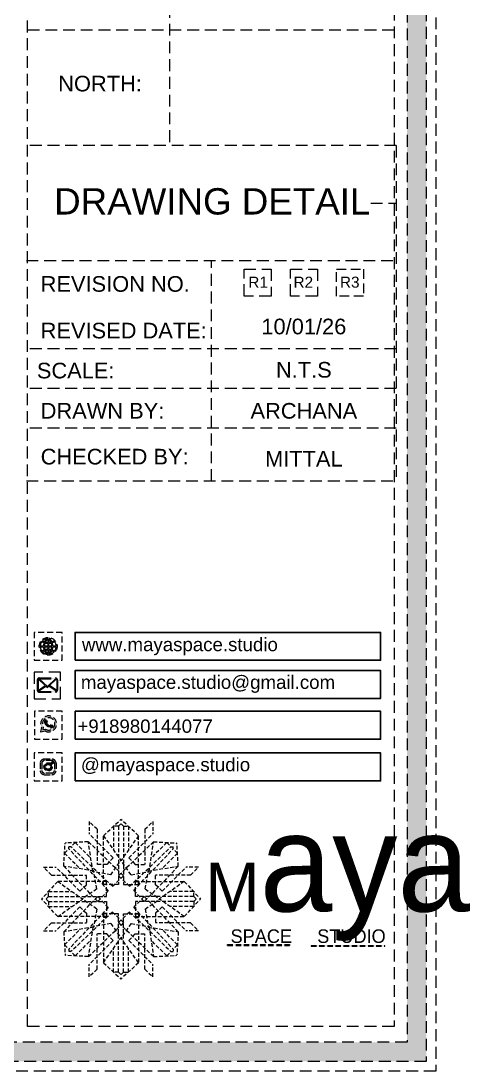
# Model space of a CAD drawing. Header units: millimetres. Extents: x 56222 to 3066687, y -650199 to -121287.
# Drawn here: x 134791.7 to 134829.7, y -183615.9 to -183527.2 of the extents above; entities that cross this region are included whole.
import ezdxf
from ezdxf.enums import TextEntityAlignment as Align

# ---------------------------------------------------------------- set-up
doc = ezdxf.new("R2010")
doc.units = ezdxf.units.MM
doc.header["$MEASUREMENT"] = 0
doc.linetypes.add('DASHEDX2', pattern=[1.5, 1, -0.5])
doc.layers.add('Dimension', color=10, linetype='DASHEDX2', lineweight=20)
doc.layers.add('NAME PLATE', color=7, linetype='Continuous', lineweight=25)
doc.styles.add('Arial', font='arial.ttf')
doc.styles.get("Standard").update_dxf_attribs({"font": 'arial.ttf', "height": 6})

# ---------------------------------------------------------------- blocks, each defined once
blk = doc.blocks.new('FSFSF')
at = {"color": 42, "lineweight": 5, "true_color": 0xe0ac11}
for p, q in [((28603.8573819619, 139.6884756314575), (28608.58467309682, 144.0826294809294)), ((28613.31196423174, 139.6884756314505), (28608.58467309682, 144.0826294809224)), ((28600.02952215459, 143.5139148725285), (28600.02952215459, 140.1627915054827)), ((28602.14937278152, 141.4051683081257), (28600.02952215458, 143.5139148725237)), ((28602.14937278152, 141.4051683081257), (28602.14937278152, 131.9548183658916)), ((28607.90038549203, 142.2178300233099), (28606.57849619761, 142.2178300233099)), ((28606.57849619761, 142.2178300233112), (28606.57849619761, 135.8440958244304)), ((28607.90038549203, 142.2178300233056), (28608.57656374431, 142.8463572676453)), ((28607.90038549203, 142.2178300233099), (28607.90038549203, 126.5832694616292)), ((28609.26896070161, 142.2178300232985), (28608.59278244933, 142.8463572676383)), ((28609.26896070161, 142.2178300233029), (28609.26896070161, 126.5832694616222)), ((28609.26896070161, 142.2178300233029), (28610.59084999603, 142.2178300233029)), ((28610.59084999603, 142.2178300233041), (28610.59084999603, 135.8440958244234)), ((28615.01997341212, 141.4051683081186), (28617.13982403906, 143.5139148725166)), ((28615.01997341212, 141.4051683081186), (28615.01997341212, 131.9548183658846)), ((28617.13982403905, 143.5139148725215), (28617.13982403905, 140.1627915054756)), ((28606.46515515396, 133.7608692168469), (28600.02952215458, 140.1627915054788)), ((28603.8573819619, 126.5832694616292), (28603.8573819619, 139.6884756314575)), ((28603.8573819619, 139.6884756314575), (28608.57656374431, 133.0212336201026)), ((28613.31196423174, 139.6884756314505), (28608.59278244933, 133.0212336200956)), ((28610.70419103967, 133.7608692168399), (28617.13982403906, 140.1627915054717)), ((28613.31196423174, 126.5832694616222), (28613.31196423174, 139.6884756314505)), ((28593.18528875562, 131.4512709548762), (28593.53942279741, 137.7083440558963)), ((28593.38640769022, 135.0047725313525), (28594.56253744733, 136.1236492009193)), ((28599.79649589843, 138.0624780976842), (28593.53942279741, 137.7083440558973)), ((28595.12411765238, 136.6852294059708), (28594.53344388519, 136.6852294059708)), ((28594.56253744733, 136.1236492009193), (28594.56253744733, 136.7143229681096)), ((28605.16739288197, 124.9761417178488), (28594.56253744733, 136.1236492009157)), ((28596.24299432195, 137.8613591630871), (28595.12411765238, 136.6852294059708)), ((28606.27162513545, 126.0803739713377), (28595.12411765239, 136.6852294059723)), ((28596.24299432195, 137.8613591630871), (28600.47007367387, 133.6479551677364)), ((28601.02633591869, 130.0022997966441), (28599.79649589844, 138.0624780976862)), ((28599.79697319313, 138.0540449410801), (28608.57656374431, 129.5596347853315)), ((28617.37237300051, 138.0540449410731), (28608.59278244933, 129.5596347853245)), ((28610.89772105818, 126.0803739713307), (28622.04522854125, 136.6852294059653)), ((28612.01817201668, 124.9761417178561), (28622.62302745131, 136.123649200923)), ((28616.14301027494, 130.0022997966371), (28617.3728502952, 138.0624780976791)), ((28620.92635187169, 137.8613591630801), (28616.69927251977, 133.6479551677294)), ((28617.37285029521, 138.0624780976772), (28623.62992339623, 137.7083440558903)), ((28620.92635187169, 137.8613591630801), (28622.04522854125, 136.6852294059638)), ((28622.04522854125, 136.6852294059638), (28622.63590230844, 136.6852294059638)), ((28622.62302745131, 136.1236492009266), (28622.62302745131, 136.7143229681169)), ((28623.79915720843, 135.0047725313598), (28622.62302745131, 136.1236492009266)), ((28624.00027614303, 131.4512709548835), (28623.64614210124, 137.7083440559036)), ((28593.38640769022, 135.0047725313525), (28597.59981168557, 130.777693179436)), ((28606.46515515396, 133.7608692168438), (28604.74702146255, 131.954818365889)), ((28605.85908385607, 129.1819884053065), (28608.57656374431, 133.0212336201024)), ((28611.31026233756, 129.1819884052994), (28608.59278244933, 133.0212336200953)), ((28610.70419103968, 133.7608692168368), (28612.42232473109, 131.954818365882)), ((28623.79915720843, 135.0047725313598), (28619.58575321308, 130.7776931794433)), ((28587.73385198078, 131.2182446987172), (28591.08497534782, 131.2182446987172)), ((28589.84259854518, 129.0983940717815), (28587.73385198078, 131.2182446987208)), ((28597.48689763646, 124.7826116993383), (28591.08497534783, 131.2182446987208)), ((28601.24546705666, 130.2214309346091), (28593.18528875562, 131.4512709548617)), ((28593.19372191223, 131.4507936601731), (28601.68813206797, 122.6712031089919)), ((28605.85908385607, 129.1819884053061), (28601.02633591869, 130.0022997966444)), ((28602.065778448, 125.3886829972289), (28601.24546705666, 130.2214309346127)), ((28604.74702146255, 131.9548183658916), (28602.14937278152, 131.9548183658916)), ((28611.31026233756, 129.1819884052991), (28616.14301027495, 130.0022997966374)), ((28612.42232473109, 131.9548183658846), (28615.01997341212, 131.9548183658846)), ((28615.11978645065, 125.3886829972362), (28615.94009784198, 130.22143093462)), ((28623.99184298642, 131.4507936601804), (28615.49743283067, 122.6712031089992)), ((28615.94009784198, 130.2214309346164), (28624.00027614303, 131.451270954869)), ((28619.69866726219, 124.7826116993456), (28626.10058955082, 131.2182446987281)), ((28629.45171291787, 131.2182446987244), (28626.10058955082, 131.2182446987244)), ((28627.34296635347, 129.0983940717888), (28629.45171291786, 131.2182446987281)), ((28591.55929122185, 127.3903848914015), (28587.16513737238, 122.6630937564842)), ((28589.84259854518, 129.0983940717815), (28599.29294848741, 129.0983940717815)), ((28604.66449739168, 127.3903848914015), (28591.55929122185, 127.3903848914015)), ((28591.55929122185, 127.3903848914015), (28598.2265332332, 122.6712031089919)), ((28599.29294848741, 126.5007453907565), (28599.29294848741, 129.0983940717815)), ((28603.67734725012, 126.5424332089096), (28603.67734725012, 127.3903848914015)), ((28604.70533364439, 127.5704196031902), (28603.8573819619, 127.5704196031902)), ((28604.66449739168, 123.3473813612763), (28604.66449739168, 127.3903848914015)), ((28604.70472050882, 126.5832694616292), (28604.70533364439, 127.5704196031902)), ((28606.27162513545, 126.0803739713377), (28608.57656374431, 128.2731099501872)), ((28607.90038549203, 128.9163723677579), (28608.57656374431, 129.5596347853315)), ((28607.90038549203, 128.916372367763), (28608.57656374431, 128.2731099501872)), ((28609.26896070161, 128.9163723677509), (28608.59278244933, 129.5596347853245)), ((28609.26896070161, 128.916372367756), (28608.59278244933, 128.2731099501802)), ((28610.89772105818, 126.0803739713307), (28608.59278244933, 128.2731099501802)), ((28612.46462568482, 126.5832694616222), (28612.46401254924, 127.5704196031832)), ((28612.46401254924, 127.5704196031832), (28613.31196423174, 127.5704196031832)), ((28612.52106750697, 123.3473813612836), (28612.52106750697, 127.3903848914088)), ((28612.52106750697, 127.3903848914088), (28625.6262736768, 127.3903848914088)), ((28613.50821764853, 126.5424332089169), (28613.50821764853, 127.3903848914088)), ((28627.34296635347, 129.0983940717888), (28617.89261641123, 129.0983940717888)), ((28617.89261641123, 126.5007453907638), (28617.89261641123, 129.0983940717888)), ((28625.6262736768, 127.3903848914088), (28618.95903166544, 122.6712031089992)), ((28625.6262736768, 127.3903848914088), (28630.02042752627, 122.6630937564914)), ((28589.02993683, 123.3473813612763), (28589.02993683, 124.6692706556969)), ((28589.02993682999, 124.6692706556969), (28595.40367102887, 124.6692706556969)), ((28597.48689763646, 124.7826116993419), (28599.29294848742, 126.5007453907529)), ((28602.065778448, 125.3886829972289), (28598.2265332332, 122.6712031089919)), ((28605.16739288197, 124.9761417178488), (28602.97465690312, 122.6712031089919)), ((28604.66449739168, 126.5430463444827), (28603.67734725012, 126.5424332089096)), ((28607.90038549203, 126.5832694616292), (28603.8573819619, 126.5832694616292)), ((28609.26896070161, 126.5832694616222), (28613.31196423174, 126.5832694616222)), ((28612.01817201668, 124.9761417178561), (28614.21090799553, 122.6712031089992)), ((28612.52106750697, 126.54304634449), (28613.50821764853, 126.5424332089169)), ((28615.11978645065, 125.3886829972362), (28618.95903166544, 122.6712031089992)), ((28619.69866726219, 124.7826116993492), (28617.89261641123, 126.5007453907601)), ((28628.15562806865, 124.6692706557042), (28621.78189386977, 124.6692706557042)), ((28628.15562806865, 123.3473813612836), (28628.15562806865, 124.6692706557042)), ((28591.55929122185, 117.9358026215632), (28587.16513737238, 122.6630937564805)), ((28589.02993683, 123.3473813612763), (28588.40140958566, 122.6712031089919)), ((28589.02993683, 121.9788061516883), (28588.40140958566, 122.6549844039728)), ((28589.02993683, 123.3473813612763), (28604.66449739168, 123.3473813612763)), ((28589.02993682999, 121.9788061516883), (28604.66449739167, 121.9788061516883)), ((28589.02993682999, 121.9788061516883), (28589.02993682999, 120.6569168572678)), ((28591.55929122185, 117.9358026215632), (28598.2265332332, 122.6549844039728)), ((28593.19372191222, 113.8753938527916), (28601.68813206797, 122.6549844039728)), ((28602.065778448, 119.9375045157358), (28598.2265332332, 122.6549844039728)), ((28602.33139448555, 123.3473813612727), (28601.68813206797, 122.6712031089919)), ((28602.33139448555, 121.978806151692), (28601.68813206797, 122.6549844039728)), ((28602.33139448554, 123.3473813612727), (28602.97465690312, 122.6712031089919)), ((28602.33139448554, 121.978806151692), (28602.97465690312, 122.6549844039728)), ((28605.16739288197, 120.3500457951159), (28602.97465690312, 122.6549844039728)), ((28604.66449739167, 121.9788061516883), (28604.66449739167, 117.9358026215632)), ((28612.01817201667, 120.3500457951159), (28614.21090799552, 122.6549844039728)), ((28628.15562806865, 123.3473813612836), (28612.52106750697, 123.3473813612836)), ((28612.52106750696, 121.9788061516883), (28612.52106750696, 117.9358026215632)), ((28628.15562806865, 121.9788061516883), (28612.52106750696, 121.9788061516883)), ((28614.85417041311, 123.34738136128), (28614.21090799553, 122.6712031089992)), ((28614.8541704131, 121.978806151692), (28614.21090799552, 122.6549844039728)), ((28614.8541704131, 123.34738136128), (28615.49743283067, 122.6712031089992)), ((28614.85417041309, 121.978806151692), (28615.49743283067, 122.6549844039728)), ((28615.11978645064, 119.9375045157358), (28618.95903166544, 122.6549844039728)), ((28623.99184298642, 113.8753938527916), (28615.49743283067, 122.6549844039728)), ((28625.62627367679, 117.9358026215632), (28618.95903166544, 122.6549844039728)), ((28625.62627367679, 117.9358026215632), (28630.02042752627, 122.6630937564805)), ((28628.15562806865, 123.3473813612836), (28628.78415531299, 122.6712031089992)), ((28628.15562806864, 121.9788061516883), (28628.78415531298, 122.6549844039728)), ((28628.15562806865, 121.9788061516883), (28628.15562806865, 120.6569168572678)), ((28589.02993682999, 120.6569168572678), (28595.40367102887, 120.6569168572678)), ((28597.48689763646, 120.5435758136264), (28591.08497534783, 114.1079428142439)), ((28605.16739288197, 120.3500457951159), (28594.56253744733, 109.202538312049)), ((28606.27162513545, 119.148331313441), (28595.12411765239, 108.5434758788064)), ((28597.48689763646, 120.5435758136227), (28599.29294848741, 118.8254421222118)), ((28599.29294848741, 118.8254421222082), (28599.29294848741, 116.2277934411832)), ((28602.065778448, 119.9375045157358), (28601.24546705666, 115.104756578352)), ((28604.66449739167, 118.783141168482), (28603.67734725012, 118.783754304055)), ((28603.67734725012, 118.783754304055), (28603.67734725012, 117.9358026215632)), ((28607.90038549203, 118.6454358231495), (28603.8573819619, 118.6454358231495)), ((28603.8573819619, 118.6454358231495), (28603.8573819619, 105.5402296533212)), ((28604.70472050882, 118.6454358231495), (28604.70533364439, 117.6582856815885)), ((28606.27162513545, 119.148331313441), (28608.57656374431, 116.9555953345915)), ((28607.90038549203, 103.0108752614688), (28607.90038549203, 118.6454358231495)), ((28610.89772105818, 119.148331313441), (28608.59278244933, 116.9555953345915)), ((28609.26896070161, 118.6454358231495), (28613.31196423174, 118.6454358231495)), ((28609.26896070161, 103.0108752614688), (28609.26896070161, 118.6454358231495)), ((28610.89772105818, 119.148331313441), (28622.04522854125, 108.5434758788064)), ((28612.01817201667, 120.3500457951159), (28622.62302745131, 109.202538312049)), ((28612.46462568482, 118.6454358231495), (28612.46401254924, 117.6582856815885)), ((28612.52106750696, 118.783141168482), (28613.50821764853, 118.783754304055)), ((28613.31196423174, 118.6454358231495), (28613.31196423174, 105.5402296533212)), ((28613.50821764853, 118.783754304055), (28613.50821764853, 117.9358026215632)), ((28615.11978645064, 119.9375045157358), (28615.94009784198, 115.104756578352)), ((28619.69866726218, 120.5435758136227), (28617.89261641122, 118.8254421222118)), ((28617.89261641123, 118.8254421222082), (28617.89261641123, 116.2277934411832)), ((28619.69866726218, 120.5435758136264), (28626.10058955082, 114.1079428142439)), ((28628.15562806865, 120.6569168572678), (28621.78189386977, 120.6569168572678)), ((28589.84259854518, 116.2277934411832), (28587.73385198078, 114.1079428142439)), ((28589.84259854518, 116.2277934411832), (28599.29294848741, 116.2277934411832)), ((28604.66449739167, 117.9358026215632), (28591.55929122185, 117.9358026215632)), ((28605.85908385607, 116.0467168794726), (28601.02633591869, 115.2264054881344)), ((28604.70533364439, 117.6582856815885), (28603.8573819619, 117.6582856815885)), ((28605.85908385607, 116.0467168794723), (28608.57656374431, 112.2074716646764)), ((28607.90038549203, 116.3123329170157), (28608.57656374431, 116.9555953345915)), ((28607.90038549203, 116.3123329170208), (28608.57656374431, 115.6690704994472)), ((28609.26896070161, 116.3123329170157), (28608.59278244933, 116.9555953345915)), ((28609.26896070161, 116.3123329170208), (28608.59278244933, 115.6690704994472)), ((28611.31026233756, 116.0467168794723), (28608.59278244933, 112.2074716646764)), ((28611.31026233756, 116.0467168794726), (28616.14301027495, 115.2264054881344)), ((28612.46401254924, 117.6582856815885), (28613.31196423174, 117.6582856815885)), ((28612.52106750696, 117.9358026215632), (28625.62627367679, 117.9358026215632)), ((28627.34296635346, 116.2277934411832), (28617.89261641123, 116.2277934411832)), ((28627.34296635346, 116.2277934411832), (28629.45171291786, 114.1079428142439)), ((28587.73385198077, 114.1079428142475), (28591.08497534782, 114.1079428142475)), ((28601.24546705666, 115.1047565783556), (28593.18528875562, 113.874916558103)), ((28593.18528875562, 113.8749165580884), (28593.53942279741, 107.6178434570684)), ((28593.38640769022, 110.3214149816122), (28597.59981168557, 114.5484943335287)), ((28601.02633591869, 115.2264054881346), (28599.79649589844, 107.1662271870926)), ((28599.79697319313, 107.1746603436987), (28608.57656374431, 115.6690704994472)), ((28602.14937278152, 103.8235369766531), (28602.14937278152, 113.2738869188871)), ((28604.74702146255, 113.2738869188871), (28602.14937278152, 113.2738869188871)), ((28606.46515515396, 111.4678360679349), (28604.74702146255, 113.2738869188898)), ((28617.37237300051, 107.1746603436987), (28608.59278244933, 115.6690704994472)), ((28610.70419103968, 111.4678360679349), (28612.42232473109, 113.2738869188898)), ((28612.42232473109, 113.2738869188871), (28615.01997341212, 113.2738869188871)), ((28615.01997341212, 103.8235369766531), (28615.01997341212, 113.2738869188871)), ((28615.94009784198, 115.1047565783556), (28624.00027614302, 113.874916558103)), ((28616.14301027494, 115.2264054881346), (28617.3728502952, 107.1662271870926)), ((28623.79915720842, 110.3214149816122), (28619.58575321307, 114.5484943335287)), ((28624.00027614302, 113.8749165580884), (28623.64614210124, 107.6178434570684)), ((28629.45171291786, 114.1079428142475), (28626.10058955082, 114.1079428142475)), ((28593.38640769022, 110.3214149816122), (28594.56253744733, 109.2025383120454)), ((28596.24299432195, 107.3673461216916), (28600.47007367387, 111.5807501170424)), ((28606.46515515396, 111.4678360679318), (28600.02952215458, 105.0659137793)), ((28603.8573819619, 105.5402296533212), (28608.57656374431, 112.2074716646761)), ((28613.31196423174, 105.5402296533212), (28608.59278244933, 112.2074716646761)), ((28610.70419103967, 111.4678360679318), (28617.13982403906, 105.0659137793)), ((28620.92635187169, 107.3673461216916), (28616.69927251977, 111.5807501170424)), ((28623.79915720842, 110.3214149816122), (28622.62302745131, 109.2025383120454)), ((28599.79649589843, 107.1662271870945), (28593.53942279741, 107.5203612288814)), ((28595.12411765238, 108.5434758788079), (28594.53344388519, 108.5434758788079)), ((28594.56253744733, 109.2025383120454), (28594.56253744733, 108.6118645448551)), ((28596.24299432195, 107.3673461216916), (28595.12411765238, 108.5434758788079)), ((28606.57849619761, 103.0108752614676), (28606.57849619761, 109.3846094603483)), ((28610.59084999603, 103.0108752614676), (28610.59084999603, 109.3846094603483)), ((28617.37285029521, 107.1662271870945), (28623.62992339623, 107.5203612288814)), ((28620.92635187169, 107.3673461216916), (28622.04522854125, 108.5434758788079)), ((28622.04522854125, 108.5434758788079), (28622.63590230844, 108.5434758788079)), ((28622.62302745131, 109.2025383120454), (28622.62302745131, 108.6118645448551)), ((28600.02952215459, 101.7147904122502), (28600.02952215459, 105.0659137792961)), ((28603.8573819619, 105.5402296533212), (28608.58467309682, 101.1460758038494)), ((28613.31196423174, 105.5402296533212), (28608.58467309682, 101.1460758038494)), ((28617.13982403905, 101.7147904122502), (28617.13982403905, 105.0659137792961)), ((28602.14937278152, 103.8235369766531), (28600.02952215458, 101.7147904122551)), ((28607.90038549203, 103.0108752614688), (28606.57849619761, 103.0108752614688)), ((28607.90038549203, 103.0108752614732), (28608.57656374431, 102.3823480171334)), ((28609.26896070161, 103.0108752614732), (28608.59278244933, 102.3823480171334)), ((28609.26896070161, 103.0108752614688), (28610.59084999603, 103.0108752614688)), ((28615.01997341212, 103.8235369766531), (28617.13982403906, 101.7147904122551))]:
    blk.add_line(p, q, dxfattribs=at)
blk = doc.blocks.new('hgwg')
at = {"layer": 'Dimension', "true_color": 0xd39e00}
h = blk.add_hatch(color=42, dxfattribs=at)
h.dxf.hatch_style = 1
h.paths.add_polyline_path([(27505.71340162798, 45.05203686693212), (27494.27108242475, 45.05203686693212), (27494.27108242475, 44.90203686693212), (27505.71340162798, 44.90203686693212)])
h = blk.add_hatch(color=42, dxfattribs=at)
h.dxf.hatch_style = 1
h.paths.add_polyline_path([(27523.30327300013, 44.90203686693212), (27509.6816220806, 44.90203686693212), (27509.6816220806, 44.75203686693212), (27523.30327300013, 44.75203686693212)])
at = {"layer": 'Dimension', "color": 42, "true_color": 0xd39e00}
for p, q in [((27494.27108242475, 45.05203686693212), (27505.71340162798, 45.05203686693212)), ((27494.27108242475, 44.90203686693212), (27494.27108242475, 45.05203686693212)), ((27494.27108242475, 44.90203686693212), (27505.71340162798, 44.90203686693212)), ((27505.71340162798, 45.05203686693212), (27505.71340162798, 44.90203686693212)), ((27509.6816220806, 44.90203686693212), (27523.30327300013, 44.90203686693212)), ((27509.6816220806, 44.90203686693212), (27509.6816220806, 44.75203686693212)), ((27509.6816220806, 44.75203686693212), (27523.30327300013, 44.75203686693212)), ((27523.30327300013, 44.75203686693212), (27523.30327300013, 44.90203686693212))]:
    blk.add_line(p, q, dxfattribs=at)
at = {"layer": 'Dimension', "color": 42, "true_color": 0xd39e00, "attachment_point": 1}
for s, width, insert, char_height in [('{\\fCinzel|b0|i0|c0|p2;\\H1.5x;M\\fAmsterdam One|b0|i0|c0|p2;\\H2x;aya}', 85.32770400233176, (27490.16720882829, 69.1670580071177), 6), ('{\\fCinzel|b0|i0|c0|p0;SPACE     STUDIO}', 66.12897169631242, (27494.8322192234, 47.86289312563859), 2.5)]:
    blk.add_mtext_dynamic_manual_height_columns(s, width=width, gutter_width=30, heights=[0], dxfattribs=dict(at, insert=insert, char_height=char_height))
blk = doc.blocks.new('aggerg')
at = {"layer": 'Dimension', "color": 42, "true_color": 0xd39e00}
blk.add_lwpolyline([(-1.40991884363757, 1.409918843638991), (1.40991884363757, 1.409918843638991), (1.40991884363757, -1.409918843638991), (-1.40991884363757, -1.409918843638991)], close=True, dxfattribs=at)
at = {"layer": 'NAME PLATE', "lineweight": 0, "insert": (-0.03465492800751235, 0.6240330650325632), "char_height": 1.150668992558973, "width": 2.245794266661655, "attachment_point": 2, "style": 'Arial'}
blk.add_mtext('R3', dxfattribs=at)
blk = doc.blocks.new('QEGW4TG')
at = {"layer": 'Dimension', "true_color": 0x000000}
h = blk.add_hatch(color=18, dxfattribs=at)
h.dxf.hatch_style = 1
h.paths.add_polyline_path([(2.69088877770705, 1.92587512415134, 0.1705132533677809), (2.945253356194499, 1.971108140553456, 0.1903366609236977), (3.112594508728961, 2.180175743679358, 0.3162306266121118), (3.073767296647737, 2.275596138167021), (2.789984836732684, 2.366833549170965, 0.2737208883028206), (2.687663811828624, 2.340313884368473, 0.04074929161680264), (2.628080915907737, 2.265958741588464, -0.4412823113683144), (2.532697100181941, 2.24591003816886, -0.1182797973807854), (2.064446685660975, 2.638307475266393, -0.4412823115886928), (2.069093945741176, 2.735664682453956, 0.0407492915841285), (2.133043749293872, 2.806299173711523, 0.2900830682164263), (2.140126129328373, 2.917140342695693), (2.007833641781254, 3.177226008350592, 0.3162306265019353), (1.907458275577838, 3.20040768075923, 0.1903366612595143), (1.727617539012805, 3.001989854656149, 0.1705132530592537), (1.723351830981196, 2.743669959818327, 0.2527841192987504)], flags=0)
h.paths.add_polyline_path([(1.187091838183055, 1.98177108190226), (1.033431034835843, 1.296664261299405, 0.5509124427602007), (1.108033365454781, 1.228472477282909), (1.753631702631828, 1.3859606636898, 6.344125232327936)])
h.paths.add_polyline_path([(1.810474836187209, 1.698279910686368), (1.403136541219283, 1.598913221470411), (1.499210153190082, 2.0272637533444, -9.07133912899332)], flags=16)
h.paths.add_polyline_path([(3.107131665667435, 2.163826466897883, -0.1781104600367708), (2.945253356217101, 1.971108140565923, -0.1705132533848771), (2.690888777707046, 1.925875124151341, -0.2527841192987487), (1.723351830981198, 2.743669959818323, -0.1705132530592605), (1.727617539012807, 3.001989854656155, -0.1781104603428363), (1.892183965378278, 3.192417877521238, -0.3700893306669938), (2.007833641781254, 3.177226008350592), (2.140126129328373, 2.917140342695693, -0.3071850866740538), (2.129048925607798, 2.801150635431628, -0.0410867202805622), (2.063735285172322, 2.730699185723801, 0.321676359158344), (2.052573019720961, 2.654587547766838, 0.1265238261119609), (2.55282324622454, 2.23610159399366, 0.3122156164865639), (2.624029388524266, 2.259879553704388, -0.04108672024787878), (2.68321498693278, 2.335552159839379, -0.2906730096645621), (2.789984836732686, 2.366833549170964), (3.073767296647737, 2.275596138167021, -0.3700893305717193)], flags=0)
h = blk.add_hatch(color=18, dxfattribs=at)
h.dxf.hatch_style = 1
h.paths.add_polyline_path([(2.789984836732684, 2.366833549170965, 0.2737208883027897), (2.687663811828632, 2.340313884368481, 0.04074929161680683), (2.628080915907738, 2.265958741588466, -0.4412823113683231), (2.532697100181941, 2.24591003816886, -0.1182797973807856), (2.064446685660975, 2.638307475266393, -0.4412823115886387), (2.069093945741169, 2.735664682453949, 0.04074929158412958), (2.133043749293867, 2.806299173711516, 0.2900830682164422), (2.140126129328374, 2.917140342695692), (2.007833641781254, 3.177226008350592, 0.31623062650189), (1.907458275577852, 3.200407680759237, 0.1903366612595442), (1.727617539012796, 3.001989854656125, 0.1705132530592358), (1.723351830981196, 2.743669959818328, 0.2527841192987502), (2.690888777707049, 1.92587512415134, 0.1705132533677818), (2.945253356194499, 1.971108140553456, 0.1903366609236972), (3.11259450872896, 2.180175743679357, 0.316230626612114), (3.073767296647737, 2.275596138167021)])
for p, q in [((1.187091838182823, 1.981771081901229), (1.033431034829846, 1.296664261272667)), ((1.499210153189779, 2.02726375334305), (1.403136541219283, 1.598913221470411)), ((2.007833641782781, 3.177226008347589), (2.140126129339478, 2.917140342673861)), ((3.07376729664611, 2.275596138167543), (2.795973786971444, 2.364908073175798)), ((1.104864288547105, 1.22769940810656), (1.753631702631537, 1.38596066368973)), ((1.403136541219283, 1.598913221470411), (1.810474836187495, 1.698279910686438))]:
    blk.add_line(p, q)
blk.add_lwpolyline([(0, 0), (4.677875833520375, 0), (4.677875833520375, 4.677875833487633), (0, 4.677875833487633)], close=True)
for centre, radius, start, end in [((2.391856922618899, 2.560090461466984), 1.336380265289725, 241.4726925157612, 205.6422480518206), ((2.391856922618899, 2.560090461466984), 1.039578066265566, 235.9961833528427, 210.8332541496584), ((2.093211678275111, 2.866757529460642), 0.3898036126573604, 159.7006965781634, 198.4071931529369), ((2.96422670641914, 3.230508715242536), 1.33296002576076, 201.4218194877544, 258.1669382717271), ((2.068710664792889, 2.873542338844459), 0.3644767273401995, 118.9685287465575, 159.3648257195266), ((1.94115209195661, 3.117399309044913), 0.08958606497010892, 41.8984607349679, 123.1343628598353), ((2.111185664180084, 2.684865951528081), 0.06597138640971531, 135.993167916936, 224.889150196011), ((1.668440453213407, 3.162667354486985), 0.5855377895559305, 312.4616868225817, 321.8727761964677), ((3.116352617467783, 3.417971815580813), 1.3093443293986, 216.5455493843477, 243.5279193807737), ((2.049097856513981, 2.86730989022908), 0.1037748545872203, 320.3923518033985, 28.69705978797532), ((2.571242585552682, 2.299449457126798), 0.06597138640971531, 234.2481540868074, 323.1441363625612), ((3.113289334112778, 1.938197709888527), 0.5855377895559305, 137.2645280778166, 146.6756174521283), ((2.761231025502639, 2.267121770607218), 0.1037748545872203, 70.44024447729866, 138.7449524685831), ((2.753680358302518, 2.310588100078917), 0.3898036126573604, 260.7301111127597, 299.4366076966294), ((2.764269856204919, 2.287475423160004), 0.3644767273401995, 299.7724785632745, 340.1687755327218), ((3.025288852411904, 2.200260200651769), 0.08958606497010892, 336.0029414192384, 57.23884355508559), ((1.092285202801577, 1.28614751820453), 0.05978641126763205, 164.848313743537, 282.1458186134437)]:
    blk.add_arc(centre, radius, start, end)
blk = doc.blocks.new('ASGERG')
at = {"layer": 'Dimension', "true_color": 0x000000}
h = blk.add_hatch(color=18, dxfattribs=at)
h.dxf.hatch_style = 1
h.paths.add_polyline_path([(0.9878009781132278, 1.703186002650503, 0.3538715441455649), (1.693565527702308, 1.025485415719686), (2.958426043524663, 1.025485415719686, 0.3538715441560817), (3.664190593117382, 1.703186002679353), (3.664190593117382, 2.988961614004873, 0.3538715441560807), (2.958426043524663, 3.666662200964538), (1.693565527702309, 3.666662200964538, 0.3538715441455654), (0.9878009781132278, 2.988961614033721)])
h.paths.add_polyline_path([(1.269614298369561, 2.969406444390669, -0.3538715441427052), (1.715004474138197, 3.397086162369874), (2.936987097088775, 3.397086162369874, -0.3538715441427047), (3.382377272857411, 2.96940644439067), (3.382377272857411, 1.722741172293554, -0.3538715441427047), (2.936987097088775, 1.29506145431435), (1.715004474138194, 1.29506145431435, -0.3538715441427023), (1.269614298369561, 1.722741172293553)], flags=16)
h.paths.add_polyline_path([(3.023270429735569, 2.349113106956224, -1), (1.6354381059813, 2.349113106956224, -1)], flags=0)
h.paths.add_polyline_path([(2.743205021494745, 2.349113106956224, -1), (1.915503514222124, 2.349113106956224, -1)], flags=0)
h.paths.add_polyline_path([(2.855701533165678, 3.021710217520308, -1), (3.191863788461511, 3.021710217520308, -1)], flags=0)
h.paths.add_polyline_path([(1.6354381059813, 2.349113106956224, 1), (3.023270429735569, 2.349113106956224, 1)], flags=0)
h = blk.add_hatch(color=18, dxfattribs=at)
h.dxf.hatch_style = 1
h.paths.add_polyline_path([(1.6354381059813, 2.349113106956224, 1), (3.023270429735569, 2.349113106956224, 1)])
h.paths.add_polyline_path([(2.743205021494745, 2.349113106956224, -1), (1.915503514222124, 2.349113106956224, -1)], flags=16)
h = blk.add_hatch(color=18, dxfattribs=at)
h.dxf.hatch_style = 1
h.paths.add_polyline_path([(3.191863788461511, 3.021710217520308, 1), (2.855701533165678, 3.021710217520308, 1)])
for p, q in [((1.693565527704777, 3.666662200964538), (2.958426043522195, 3.666662200964538)), ((0.9878009781132278, 2.988961614029904), (0.9878009781132278, 1.70318600265432)), ((1.269614298369561, 2.969406444382912), (1.269614298369561, 1.722741172301312)), ((2.936987097087695, 3.397086162369874), (1.715004474142916, 3.397086162369874)), ((3.382377272857411, 2.969406444382798), (3.382377272857411, 1.722741172301198)), ((3.664190593117382, 2.988961614029904), (3.664190593117382, 1.703186002654206)), ((1.693565527704777, 1.025485415719686), (2.958426043522195, 1.025485415719686)), ((2.936987097087695, 1.29506145431435), (1.715004474142916, 1.29506145431435))]:
    blk.add_line(p, q)
blk.add_lwpolyline([(0, 0), (4.677875833520375, 0), (4.677875833520375, 4.677875833487633), (0, 4.677875833487633)], close=True)
for centre, radius in [((2.329354267858434, 2.349113106956224), 0.6939161618771346), ((2.329354267858434, 2.349113106956224), 0.4138507536363104), ((3.023782660813595, 3.021710217520308), 0.1680811276479166)]:
    blk.add_circle(centre, radius)
for centre, radius, start, end in [((1.759504357250989, 2.891647185547413), 0.7778150187314825, 94.86305418922075, 172.8127439550857), ((2.892487213975983, 2.891647185547413), 0.7778150187314825, 7.187256045043576, 85.13694581077927), ((1.756616803490033, 2.907993767262838), 0.490859406455273, 94.86305418922075, 172.8127439550857), ((2.895374767736939, 2.907993767262838), 0.490859406455273, 7.187256045043576, 85.13694581077927), ((1.759504357250989, 1.800500431136811), 0.7778150187314825, 187.1872560450436, 265.1369458107793), ((1.756616803490033, 1.784153849421386), 0.490859406455273, 187.1872560450436, 265.1369458107793), ((2.895374767736939, 1.784153849421386), 0.490859406455273, 274.8630541892207, 352.8127439549564), ((2.892487213975983, 1.800500431136811), 0.7778150187314825, 274.8630541892207, 352.8127439549564)]:
    blk.add_arc(centre, radius, start, end)
blk = doc.blocks.new('DTGWEGEARG')
at = {"layer": 'Dimension', "true_color": 0x000000}
h = blk.add_hatch(color=18, dxfattribs=at)
h.dxf.hatch_style = 1
h.paths.add_polyline_path([(3.827875833522876, 2.338937916762688, 1), (0.849999999997499, 2.338937916762688, 1)])
h.paths.add_polyline_path([(2.510341691500397, 1.011016423996789, 0.1057952507638089), (2.95643628191097, 1.582164618114258, -0.05520542910569182), (3.300583699834641, 1.407276962960325, -0.1698216228186308)], flags=16)
h.paths.add_polyline_path([(2.410067026245088, 1.122706403851673), (2.410067026245088, 1.693045342340603, -0.05827942784441912), (2.812445341716919, 1.629346779479062, -0.1033532736862151)], flags=16)
h.paths.add_polyline_path([(2.260067026236072, 1.129185144458923, -0.1017409038173711), (1.865430491803456, 1.629346779479062, -0.05717097550308231), (2.260067026239994, 1.692713910527245)], flags=16)
h.paths.add_polyline_path([(2.167534142020301, 1.011016423996747, -0.1698216228186932), (1.377292133685734, 1.407276962960325, -0.05520542910569187), (1.721439551609405, 1.582164618114259, 0.1057952507638437)], flags=16)
h.paths.add_polyline_path([(3.016142448257193, 1.719950953253087, 0.08133556479218873), (3.129099600233632, 2.268128927234784), (3.67600217548033, 2.268128927234784, -0.1520689214655179), (3.399506162930495, 1.521655994681915, 0.05686981644290324)], flags=16)
h.paths.add_polyline_path([(2.873828236651899, 1.767790462044811, 0.06194478914005309), (2.410067026245088, 1.843159155080477), (2.410067026245088, 2.268128927234784), (2.978962121406577, 2.268128927234784, -0.08134370791576499)], flags=16)
h.paths.add_polyline_path([(2.260067026240367, 1.842853883239862, 0.06092337719213649), (1.804047596868632, 1.767790462044857, -0.08134370791576293), (1.698913712113797, 2.268128927234784), (2.260067026243632, 2.268128927234784)], flags=16)
h.paths.add_polyline_path([(1.661733385262794, 1.71995095325294, 0.05686981644284866), (1.278369670589879, 1.521655994681915, -0.1520689214655069), (1.001873658040048, 2.268128927234727), (1.548776233286744, 2.268128927234784, 0.08133556479219843)], flags=16)
h.paths.add_polyline_path([(2.410067026245088, 2.418128927234761), (2.410067026245088, 2.8347166784449, 0.06194478913996639), (2.873828236651268, 2.910085371480381, -0.0800087441031702), (2.978564221175644, 2.418128927234761)], flags=16)
h.paths.add_polyline_path([(3.128736234070105, 2.418128927235586, 0.08011645333878988), (3.016142448256736, 2.957924880272117, 0.05686981644296764), (3.399506162930496, 3.156219838843462, 0.02825806179432278), (3.300583699834641, 3.270598870565053, -0.05520542910577758), (2.956436281910409, 3.095711215410909, 0.1057952507639886), (2.51034169149847, 3.666859409528837, -0.3602902893853039), (3.675531919741355, 2.418128927234761)], flags=16)
h.paths.add_polyline_path([(2.260067026243585, 2.418128927234761), (1.699311612344728, 2.418128927234704, -0.08000874410317925), (1.804047596869107, 2.910085371480381, 0.0609233771925021), (2.260067026243632, 2.83502195028538)], flags=16)
h.paths.add_polyline_path([(1.549139599450427, 2.418128927234704), (1.002343913779017, 2.418128927234704, -0.1504655396626469), (1.278369670589879, 3.156219838843463, 0.05686981644296746), (1.661733385263637, 2.957924880272116, 0.08011645333891196)], flags=16)
h.paths.add_polyline_path([(2.410067026245088, 2.984830491184774), (2.410067026245088, 3.555169429672339, -0.1033532736860013), (2.812445341716318, 3.048529054046146, -0.05827942784432971)], flags=16)
h.paths.add_polyline_path([(2.260067026247996, 2.985161922997771, -0.05717097550413885), (1.865430491804057, 3.048529054046147, -0.101740903818736), (2.260067026243632, 3.548690689071458)], flags=16)
h.paths.add_polyline_path([(1.721439551608698, 3.095711215411385, -0.05520542910558381), (1.377292133685735, 3.270598870565053, -0.1698216228190039), (2.167534142021905, 3.666859409528837, 0.105795250764049)], flags=16)
blk.add_lwpolyline([(3.637978807091713e-12, 0), (4.677875833524013, 0), (4.677875833524013, 4.677875833487633), (3.637978807091713e-12, 4.677875833487633)], close=True)
at = {"layer": 'Dimension', "color": 18, "true_color": 0x000000}
for p, q in [((2.260067026243632, 3.548690689070099), (2.260067026243632, 2.985161922998032)), ((2.410067026245088, 3.555169429672674), (2.410067026245088, 2.984830491184709)), ((1.001873658038676, 2.268128927234727), (1.548776233285025, 2.268128927234784)), ((1.002343913780351, 2.418128927234704), (1.549139599450427, 2.418128927234704)), ((1.698913712112699, 2.268128927234784), (2.260067026239994, 2.268128927234784)), ((1.6993116123449, 2.418128927234704), (2.260067026239994, 2.418128927234761)), ((2.260067026243632, 2.835021950285466), (2.260067026243632, 2.418128927234648)), ((2.260067026243632, 2.268128927234784), (2.260067026239994, 1.842853883239911)), ((2.410067026245088, 2.834716678444863), (2.410067026245088, 2.418128927234648)), ((2.41006702624145, 2.418128927234761), (2.978564221175475, 2.418128927234761)), ((2.41006702624145, 2.268128927234784), (2.978962121407676, 2.268128927234784)), ((2.410067026245088, 2.268128927234784), (2.410067026245088, 1.8431591550804)), ((3.128736234069947, 2.418128927234761), (3.675531919740024, 2.418128927234761)), ((3.129099600235349, 2.268128927234784), (3.676002175481699, 2.268128927234784)), ((2.260067026239994, 1.692713910527232), (2.260067026236356, 1.129185144458859)), ((2.410067026245088, 1.693045342340554), (2.410067026245088, 1.1227064038506))]:
    blk.add_line(p, q, dxfattribs=at)
blk.add_circle((2.338937916760187, 2.338937916762688), 1.488937916762688, dxfattribs=at)
for centre, radius, start, end in [((2.338937916760187, 2.338937916762688), 1.338937916762688, 97.35488612764266, 135.9073334597986), ((3.279035271069006, 2.338937916762006), 1.731707322507203, 129.9301144893371, 154.086741928019), ((3.279035271069006, 2.338937916762006), 1.581707322507203, 130.1072546006023, 153.3445940917093), ((1.398840562451369, 2.338937916762006), 1.581707322507203, 26.6554059082907, 50.2584276017604), ((2.338937916760187, 2.338937916762688), 1.338937916762688, 3.39071745674187, 82.64511387235737), ((1.398840562451369, 2.338937916762006), 1.731707322507203, 25.91325807198099, 50.06988551069431), ((2.338937916760187, 2.338937916762688), 1.338937916762688, 183.0314697118864, 217.6181188090123), ((2.338937916760187, 2.338937916762688), 1.338937916762688, 142.3818811909877, 176.6092825432614), ((2.338937916760187, 4.736890727369712), 1.903503470608637, 236.1399364125267, 249.1595144835151), ((2.338937916760187, 4.736890727369712), 1.753503470608637, 236.7417280667744, 249.3810508283475), ((3.279035271069006, 2.338937916762006), 1.731707322507203, 182.3434604650025, 200.9432554321933), ((3.279035271069006, 2.338937916762006), 1.731707322507203, 159.0567445677732, 177.3789487768422), ((3.279035271069006, 2.338937916762006), 1.581707322507203, 182.5658429709692, 201.1674919382606), ((3.279035271069006, 2.338937916762006), 1.581707322507203, 158.8325080616307, 177.130184356684), ((2.338937916760187, 4.736890727369712), 1.903503470608637, 253.6799197970913, 267.6252929033811), ((2.338937916760187, -0.05901489384433489), 1.903503470608637, 92.37470709661888, 106.3200802029087), ((2.338937916760187, 4.736890727369712), 1.753503470608637, 254.3336465230859, 267.4220214852038), ((2.338937916760187, 4.736890727369712), 1.753503470608637, 272.3247836724279, 285.6663534769141), ((2.338937916760187, 4.736890727369712), 1.903503470608637, 272.1414969110716, 286.3200802029087), ((2.338937916760187, -0.05901489384433489), 1.903503470608637, 73.67991979709127, 87.85850308892842), ((1.398840562451369, 2.338937916762006), 1.581707322507203, 2.869815643319218, 21.1674919383693), ((1.398840562451369, 2.338937916762006), 1.581707322507203, 338.8325080617394, 357.4341570290307), ((2.338937916760187, 4.736890727369712), 1.753503470608637, 290.6189491716524, 303.2582719332256), ((2.338937916760187, 4.736890727369712), 1.903503470608637, 290.8404855164849, 303.8600635874733), ((1.398840562451369, 2.338937916762006), 1.731707322507203, 2.621051223157847, 20.94325543222676), ((1.398840562451369, 2.338937916762006), 1.731707322507203, 339.0567445678067, 357.6565395349943), ((2.338937916760187, 2.338937916762688), 1.338937916762688, 322.3818811909877, 356.9685302881169), ((2.338937916760187, -0.05901489384433489), 1.903503470608637, 110.8404855164849, 123.8600635874751), ((2.338937916760187, -0.05901489384433489), 1.753503470608637, 110.6189491716524, 123.2582719332256), ((2.338937916760187, 2.338937916762688), 1.338937916762688, 224.0926665402014, 262.6451138721481), ((3.279035271069006, 2.338937916762006), 1.731707322507203, 205.9132580719517, 230.0698855104508), ((2.338937916760187, -0.05901489384433489), 1.753503470608637, 92.57797851479616, 105.6663534769142), ((3.279035271069006, 2.338937916762006), 1.581707322507203, 206.6554059082121, 229.8927453989361), ((2.338937916760187, -0.05901489384433489), 1.753503470608637, 74.33364652308585, 87.6752163275721), ((1.398840562451369, 2.338937916762006), 1.581707322507203, 309.7415723982334, 333.3445940917879), ((1.398840562451369, 2.338937916762006), 1.731707322507203, 309.9301144893266, 334.0867419280484), ((2.338937916760187, 2.338937916762688), 1.338937916762688, 277.3548861278518, 315.9073334597986), ((2.338937916760187, -0.05901489384433489), 1.753503470608637, 56.74172806677446, 69.38105082834755), ((2.338937916760187, -0.05901489384433489), 1.903503470608637, 56.13993641252491, 69.15951448351508)]:
    blk.add_arc(centre, radius, start, end, dxfattribs=at)

msp = doc.modelspace()

# ---------------------------------------------------------------- hatches: boundary and pattern name
at = {"layer": 'Dimension', "true_color": 0xd39e00}
h = msp.add_hatch(color=42, dxfattribs=at)
h.paths.add_polyline_path([(134595.2833621672, -183452.7103347447), (134595.2833621672, -183615.1193966069), (134826.0188965293, -183615.1193966069), (134826.0188965293, -183452.7103347447)])
h.paths.add_polyline_path([(134596.9027092769, -183454.3296818543), (134824.3995494196, -183454.3296818543), (134824.3995494196, -183613.5000494973), (134596.9027092769, -183613.5000494973)], flags=16)
at = {"layer": 'Dimension', "true_color": 0x000000}
h = msp.add_hatch(color=18, dxfattribs=at)
h.dxf.hatch_style = 1
h.paths.add_polyline_path([(134794.6539350095, -183583.9191232848, 0.4142135623730951), (134794.8258702225, -183583.7471880778), (134794.8258702225, -183582.8875120415, 0.414213562373095), (134794.6539350095, -183582.7155768345), (134793.2879629729, -183582.7155768345, 0.4142135623730951), (134793.1160277599, -183582.8875120415), (134793.1160277599, -183583.7471880778, 0.414213562373095), (134793.2879629729, -183583.9191232848)])
h.paths.add_polyline_path([(134794.0977519442, -183583.4011356192), (134794.7299202624, -183583.8231734219, -0.1989123673799882), (134794.6539350095, -183583.8546475829), (134793.2879629729, -183583.8546475829, -0.1989123673799884), (134793.2119777199, -183583.8231734219), (134793.8441464267, -183583.4011356192), (134793.9709489911, -183583.5198064708)], flags=16)
h.paths.add_polyline_path([(134793.9709489911, -183583.4314994187), (134793.2756218535, -183582.7807635821, -0.02878332571811962), (134793.2879629729, -183582.7800525364), (134794.6539350095, -183582.7800525364, -0.02878332572916144), (134794.6662765175, -183582.7807635821)], flags=16)
h.paths.add_polyline_path([(134794.1460991667, -183583.3558888017), (134794.7288703677, -183582.8104909609, -0.2024819229892447), (134794.7613945661, -183582.8875120415), (134794.7613945661, -183583.7471880778, -0.04307596912190046), (134794.7598053473, -183583.7656010152)], flags=16)
h.paths.add_polyline_path([(134793.7957988157, -183583.3558888017), (134793.1820930236, -183583.7656010152, -0.04307596911813286), (134793.1805038047, -183583.7471880778), (134793.1805038047, -183582.8875120415, -0.2024819229936822), (134793.2130280031, -183582.8104909609)], flags=16)

# ---------------------------------------------------------------- linework, layer by layer
at = {"color": 18, "true_color": 0x000000, "elevation": 0.1188055700500966}
for points in [[(134796.3133455768, -183581.2261780568), (134822.1669923885, -183581.2261780568), (134822.1669923885, -183578.8632403599), (134796.3133455768, -183578.8632403599)], [(134796.3133455768, -183584.4513333904), (134822.1669923885, -183584.4513333904), (134822.1669923885, -183582.0883956934), (134796.3133455768, -183582.0883956934)], [(134796.3253741624, -183587.8914421677), (134822.1669923885, -183587.8914421677), (134822.1669923885, -183585.5285044707), (134796.3253741624, -183585.5285044707)], [(134796.3133455768, -183591.4137818982), (134822.1669923885, -183591.4137818982), (134822.1669923885, -183589.0508442012), (134796.3133455768, -183589.0508442012)]]:
    msp.add_lwpolyline(points, close=True, dxfattribs=at)
at = {"layer": 'Dimension', "color": 42, "true_color": 0xd39e00}
for p, q in [((134804.2949803076, -183519.9340920076, 0.1188055700500966), (134804.2949803076, -183537.7332721253, 0.1188055700500966)), ((134823.3032690898, -183527.9908586391, 0.1188055700500966), (134792.2992140014, -183527.9908586391, 0.1188055700500966)), ((134823.4910939857, -183537.7332721253, 0.1188055700500966), (134792.2033576954, -183537.7332721253, 0.1188055700500966)), ((134823.4910939857, -183537.7332721253, 0.1188055700500966), (134823.4910939857, -183566.0718465443, 0.1188055700500966)), ((134821.3329635241, -183542.5913134543, 0.1188055700500966), (134823.4910939857, -183542.5913134543, 0.1188055700500966)), ((134792.2033576954, -183547.4493547832, 0.1188055700500966), (134823.4910939857, -183547.4493547832, 0.1188055700500966)), ((134807.8472258405, -183566.0718465443, 0.1188055700500966), (134807.8472258405, -183547.4493547832, 0.1188055700500966)), ((134823.4910939857, -183554.8983514877, 0.1188055700500966), (134792.2033576954, -183554.8983514877, 0.1188055700500966)), ((134823.4910939857, -183558.253139677, 0.1188055700500966), (134792.2033576954, -183558.253139677, 0.1188055700500966)), ((134823.4910939857, -183561.6079278664, 0.1188055700500966), (134792.2033576954, -183561.6079278664, 0.1188055700500966)), ((134792.2033576954, -183566.0718465443, 0.1188055700500966), (134823.4910939857, -183566.0718465443, 0.1188055700500966))]:
    msp.add_line(p, q, dxfattribs=at)
at = {"layer": 'Dimension', "color": 18, "true_color": 0x000000}
for p, q in [((134793.1160277599, -183582.8875120415, 0.1188055700500966), (134793.1160277599, -183583.7471880779, 0.1188055700500966)), ((134793.1805038047, -183582.8875120415, 0.1188055700500966), (134793.1805038047, -183583.7471880779, 0.1188055700500966)), ((134793.2130280031, -183582.810490961, 0.1188055700500966), (134793.7957988157, -183583.3558888018, 0.1188055700500966)), ((134793.2756218535, -183582.7807635822, 0.1188055700500966), (134793.9709489911, -183583.4314994188, 0.1188055700500966)), ((134793.2879629729, -183582.7155768346, 0.1188055700500966), (134794.6539350095, -183582.7155768346, 0.1188055700500966)), ((134793.2879629729, -183582.7800525364, 0.1188055700500966), (134794.6539350095, -183582.7800525364, 0.1188055700500966)), ((134793.9709489911, -183583.4314994188, 0.1188055700500966), (134794.6662765175, -183582.7807635822, 0.1188055700500966)), ((134794.1460991667, -183583.3558888018, 0.1188055700500966), (134794.7288703677, -183582.810490961, 0.1188055700500966)), ((134794.7613945661, -183582.8875120415, 0.1188055700500966), (134794.7613945661, -183583.7471880779, 0.1188055700500966)), ((134794.8258702225, -183582.8875120415, 0.1188055700500966), (134794.8258702225, -183583.7471880779, 0.1188055700500966)), ((134793.1820930236, -183583.7656010153, 0.1188055700500966), (134793.7957988157, -183583.3558888018, 0.1188055700500966)), ((134793.2119777199, -183583.823173422, 0.1188055700500966), (134793.8441464267, -183583.4011356194, 0.1188055700500966)), ((134793.8441464267, -183583.4011356194, 0.1188055700500966), (134793.9709489911, -183583.5198064709, 0.1188055700500966)), ((134793.9709489911, -183583.5198064709, 0.1188055700500966), (134794.0977519442, -183583.4011356194, 0.1188055700500966)), ((134794.7299202624, -183583.823173422, 0.1188055700500966), (134794.0977519442, -183583.4011356194, 0.1188055700500966)), ((134794.7598053473, -183583.7656010153, 0.1188055700500966), (134794.1460991667, -183583.3558888018, 0.1188055700500966)), ((134793.2879629729, -183583.8546475829, 0.1188055700500966), (134794.6539350095, -183583.8546475829, 0.1188055700500966)), ((134793.2879629729, -183583.9191232848, 0.1188055700500966), (134794.6539350095, -183583.9191232848, 0.1188055700500966))]:
    msp.add_line(p, q, dxfattribs=at)
at = {"layer": 'Dimension', "color": 42, "true_color": 0xd39e00, "elevation": 0.1188055700500966}
for points in [[(134594.4736886123, -183451.9006611898), (134826.8285700841, -183451.9006611898), (134826.8285700841, -183615.9290701617), (134594.4736886123, -183615.9290701617)], [(134595.2833621672, -183452.7103347447), (134826.0188965293, -183452.7103347447), (134826.0188965293, -183615.1193966069), (134595.2833621672, -183615.1193966069)], [(134596.9027092769, -183454.3296818543), (134824.3995494196, -183454.3296818543), (134824.3995494196, -183613.5000494973), (134596.9027092769, -183613.5000494973)], [(134792.2992140014, -183612.1673091626), (134792.2992140014, -183455.662422189), (134823.3032690898, -183455.662422189), (134823.3032690898, -183612.1673091626)], [(134810.6166188747, -183548.1700299572), (134812.899766879, -183548.1700299572), (134812.899766879, -183550.4531779615), (134810.6166188747, -183550.4531779615)], [(134814.527585911, -183548.1700299572), (134816.8107339152, -183548.1700299572), (134816.8107339152, -183550.4531779615), (134814.527585911, -183550.4531779615)]]:
    msp.add_lwpolyline(points, close=True, dxfattribs=at)
at = {"layer": 'Dimension', "elevation": 0.1188055700500966}
msp.add_lwpolyline([(134792.8461605317, -183584.4690714712), (134795.0933143776, -183584.4690714712), (134795.0933143776, -183582.2219176162), (134792.8461605317, -183582.2219176162)], close=True, dxfattribs=at)
at = {"layer": 'Dimension', "color": 18, "true_color": 0x000000}
for centre, radius, start, end in [((134793.2879629729, -183582.8875120415, 0.1188055700500966), 0.1719352072846792, 90, 180), ((134793.2879629729, -183582.8875120415, 0.1188055700500966), 0.1074595045529245, 134.2135400771538, 180), ((134793.2879629729, -183582.8875120415, 0.1188055700500966), 0.1074595045529245, 90, 96.59481090504984), ((134794.6539350095, -183582.8875120415, 0.1188055700500966), 0.1719352072846792, 0, 90), ((134794.6539350095, -183582.8875120415, 0.1188055700500966), 0.1074595045529245, 83.40518909495017, 90), ((134794.6539350095, -183582.8875120415, 0.1188055700500966), 0.1074595045529245, 0, 45.7864599228417), ((134793.2879629729, -183583.7471880779, 0.1188055700500966), 0.1719352072846792, 180, 270), ((134793.2879629729, -183583.7471880779, 0.1188055700500966), 0.1074595045529245, 180, 189.8661896656395), ((134793.2879629729, -183583.7471880779, 0.1188055700500966), 0.1074595045529245, 224.9999535144611, 270), ((134794.6539350095, -183583.7471880779, 0.1188055700500966), 0.1719352072846792, 270, 0), ((134794.6539350095, -183583.7471880779, 0.1188055700500966), 0.1074595045529245, 270, 315.0000464855389), ((134794.6539350095, -183583.7471880779, 0.1188055700500966), 0.1074595045529245, 350.1338103343605, 0)]:
    msp.add_arc(centre, radius, start, end, dxfattribs=at)

# ---------------------------------------------------------------- block references
at = {"layer": 'Dimension', "xscale": 0.5051304868093502, "yscale": 0.5051304868093502, "zscale": 0.5051304868093502}
msp.add_blockref('DTGWEGEARG', (134792.8585114436, -183581.2261780568, 0.1188055700500966), dxfattribs=at)
at = {"layer": 'Dimension', "color": 42, "true_color": 0xd39e00}
for name, p, xscale, yscale, zscale in [('QEGW4TG', (134792.8705400293, -183587.8914421677, 0.1188055700500966), 0.5051304868093502, 0.5051304868093502, 0.5051304868093502), ('ASGERG', (134792.8585114436, -183591.4137818982, 0.1188055700500966), 0.5051304868093502, 0.5051304868093502, 0.5051304868093502), ('FSFSF', (125809.7664698597, -183639.9432155443, 0.1188055700500966), 0.3142564531961196, 0.3142564531961196, 0.3142564531961196), ('hgwg', (122200.1381273331, -183625.9123197559, 0.1188055700500966), 0.4586074037203119, 0.4586074037203119, 0.4586074037203119)]:
    msp.add_blockref(name, p, dxfattribs=dict(at, xscale=xscale, yscale=yscale, zscale=zscale))
at = {"layer": 'NAME PLATE', "xscale": 0.8096735548307125, "yscale": 0.8096735548307125, "zscale": 0.8096735548307125}
msp.add_blockref('aggerg', (134819.5801269494, -183549.3116039594, 0.1188055700500966), dxfattribs=at)

# ---------------------------------------------------------------- texts
at = {"color": 18, "true_color": 0x000000, "char_height": 1.12945308350734, "attachment_point": 1}
for s, width, gutter_width, insert in [('www.mayaspace.studio', 7.584791380076358, 6.344510225310493, (134796.8965681047, -183579.3246919802, 0.1188055700500966)), ('mayaspace.studio@gmail.com', 4.731918610045738, 3.958145254414361, (134796.8066145505, -183582.5109657137, 0.1188055700500966)), ('+918980144077', 18.45227653168149, 3.958145254414361, (134796.5143521958, -183586.2263713793, 0.1188055700500966)), ('@mayaspace.studio', 4.731918610045738, 3.958145254414361, (134796.8066145505, -183589.4734142214, 0.1188055700500966))]:
    msp.add_mtext_dynamic_manual_height_columns(s, width=width, gutter_width=gutter_width, heights=[0], dxfattribs=dict(at, insert=insert))
at = {"layer": 'NAME PLATE', "style": 'Arial'}
for s, height, p in [('NORTH:', 1.321588484106008, (134798.4285216925, -183533.1552522693, 0.1188055700500966)), ('DRAWING DETAIL', 2.223748771111306, (134807.9205607114, -183543.5558973365, 0.1188055700500966)), ('REVISION NO.', 1.321588484106008, (134799.7132537434, -183550.0832505048, 0.1188055700500966)), ('REVISED DATE: ', 1.321588484106008, (134800.6882182357, -183554.0236754352, 0.1188055700500966)), ('SCALE:', 1.321588484106008, (134796.3667793636, -183557.4037281857, 0.1188055700500966)), ('DRAWN BY:', 1.321588484106008, (134798.635519069, -183560.7998385143, 0.1188055700500966)), ('ARCHANA', 1.321588484106008, (134815.6691599131, -183560.804960875, 0.1188055700500966)), ('CHECKED BY:', 1.321588484106008, (134799.6623193988, -183564.6769503911, 0.1188055700500966)), ('MITTAL', 1.321588484106008, (134815.6691599131, -183564.8524634163, 0.1188055700500966))]:
    msp.add_text(s, height=height, dxfattribs=at).set_placement(p, align=Align.CENTER)
for s, p in [('R1', (134810.9665613899, -183549.7418202379, 0.1188055700500966)), ('R2', (134814.7923693007, -183549.7418202381, 0.1188055700500966))]:
    msp.add_text(s, height=0.9316662536386983, dxfattribs=at).set_placement(p)
at = {"layer": 'NAME PLATE', "lineweight": 0, "char_height": 1.321588484106008, "attachment_point": 2, "style": 'Arial'}
for s, insert, width in [('10/01/26', (134815.6691599131, -183552.3576174702, 0.1188055700500966), 11.45309255184998), ('N.T.S', (134815.6691599131, -183556.0160484834, 0.1188055700500966), 2.579382828323872)]:
    msp.add_mtext(s, dxfattribs=dict(at, insert=insert, width=width))

doc.saveas('drawing.dxf')
